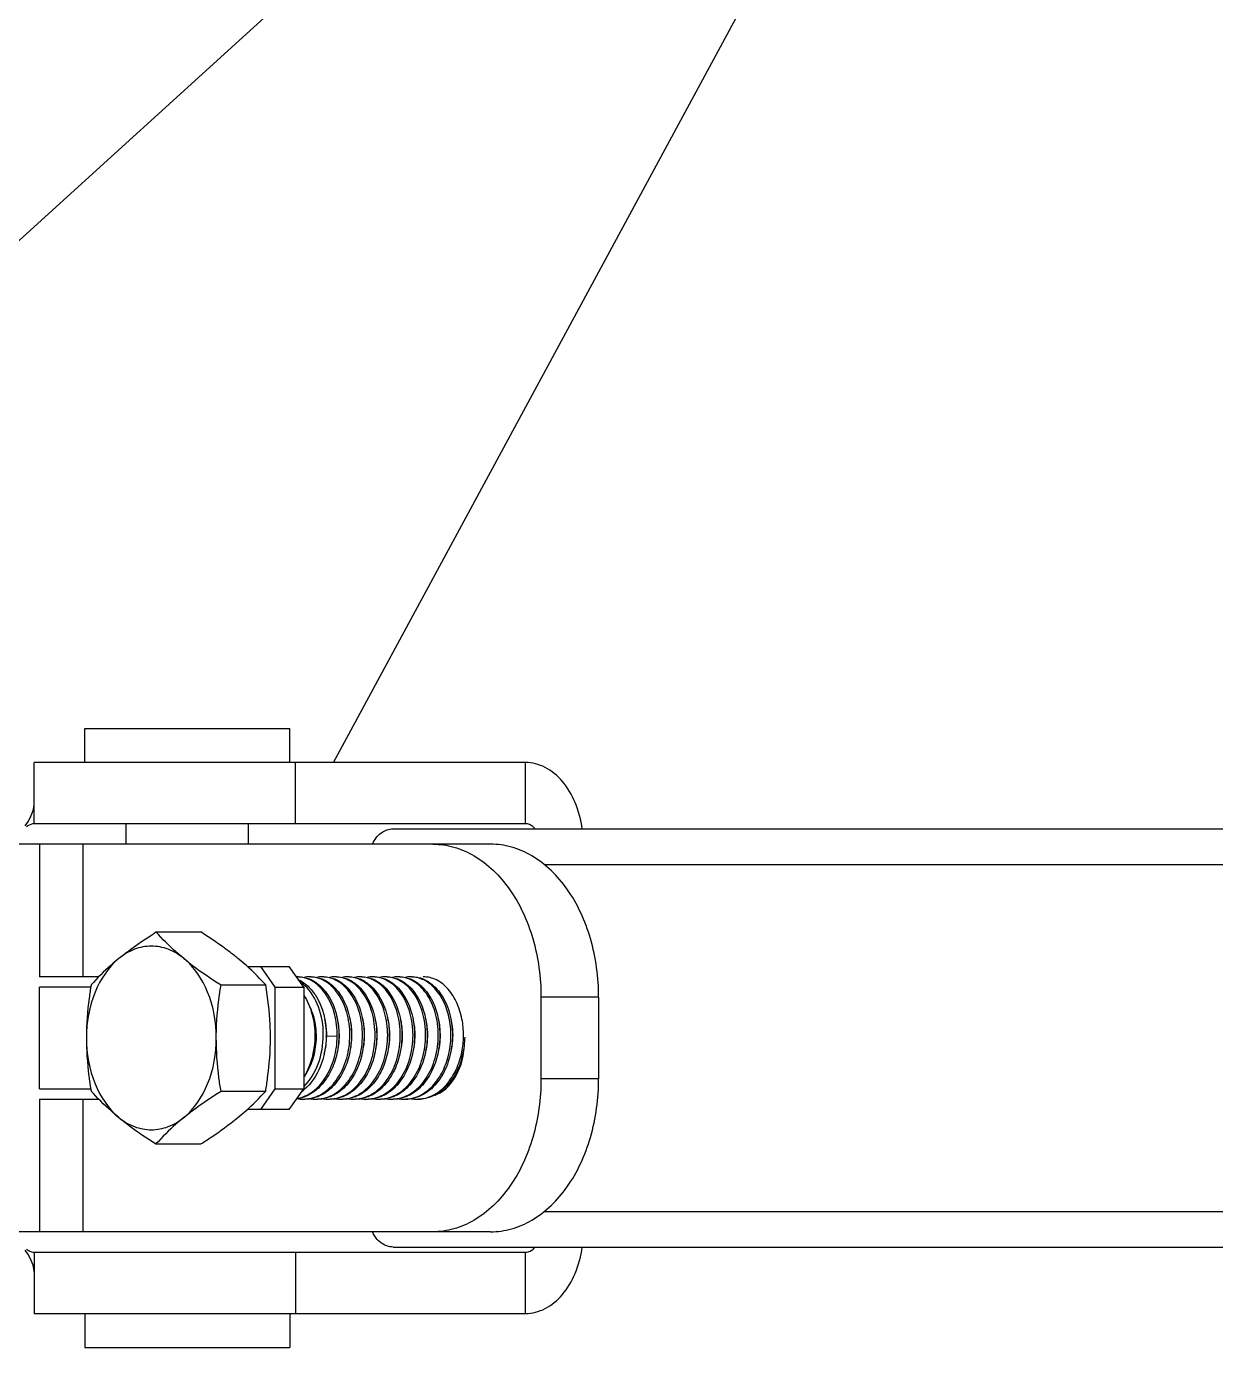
# Model space of a CAD drawing. Extents: x 27938 to 1507990, y 110129 to 923079.
# Drawn here: x 529838 to 530875, y 358306 to 359459 of the extents above; entities that cross this region are included whole.
import ezdxf

# ---------------------------------------------------------------- set-up
doc = ezdxf.new("R2010")
doc.units = 0
doc.header["$LTSCALE"] = 1000
doc.header["$MEASUREMENT"] = 0
doc.layers.add('W_DIM', color=4, linetype='Continuous')
doc.styles.get("Standard").update_dxf_attribs({"font": 'gbenor.shx', "bigfont": 'gbcbig.shx'})
doc.dimstyles.get("Standard").update_dxf_attribs({"dimtxt": 0.18, "dimasz": 0.18, "dimexe": 0.18, "dimexo": 0.0625, "dimgap": 0.09, "dimtad": 0, "dimtih": 1, "dimtoh": 1, "dimdec": 4, "dimzin": 0, "dimdsep": 46, "dimtxsty": 'Standard', "dimcen": 0.09, "dimadec": 0, "dimazin": 0, "dimtfac": 1, "dimtdec": 4, "dimtofl": 0, "dimtmove": 0, "dimatfit": 3, "dimfxl": 1, "dimtolj": 1, "dimtzin": 0, "dimarcsym": 0})

msp = doc.modelspace()

# ---------------------------------------------------------------- linework, layer by layer
at = {"linetype": 'Continuous'}
for p, q in [((529889.1, 358816.6), (529889.1, 358846.4)), ((530067.7, 358816.6), (530067.7, 358846.4)), ((529844.9, 358763.2), (529844.9, 358816.6)), ((530273.2, 358816.6), (529844.9, 358816.6)), ((530072.8, 358763.2), (530072.8, 358816.6)), ((530273.2, 358763.2), (530273.2, 358816.6)), ((530273.2, 358763.2), (529844.9, 358763.2)), ((529925, 358745.4), (529925, 358763.2)), ((530031.8, 358745.4), (530031.8, 358763.2)), ((530157.7, 358758.8), (533109.1, 358758.8)), ((530192.3, 358745.4), (529784.3, 358745.4)), ((529849.4, 358745.4), (529849.4, 358629.7)), ((529887.2, 358745.4), (529887.2, 358629.7)), ((530242.7, 358745.4), (530192.3, 358745.4)), ((530289.7, 358727.6), (532799.1, 358727.6)), ((529951, 358668.8), (529990.1, 358668.8)), ((530030.7, 358638.6), (530067.2, 358638.6)), ((530042, 358638.6), (530054.6, 358620.8)), ((530079.8, 358620.8), (530067.2, 358638.6)), ((529901.1, 358629.7), (529849.4, 358629.7)), ((529849.4, 358531.9), (529849.4, 358620.8)), ((529894.1, 358620.8), (529849.4, 358620.8)), ((530007.7, 358622.6), (530046.7, 358622.6)), ((530054.6, 358620.8), (530054.6, 358531.9)), ((530054.6, 358620.8), (530079.8, 358620.8)), ((530079.8, 358620.8), (530079.8, 358531.9)), ((530286.7, 358611.9), (530286.7, 358540.8)), ((530337, 358611.9), (530286.7, 358611.9)), ((530337, 358611.9), (530337, 358540.8)), ((530099.6, 358577.7), (530099.4, 358577.7)), ((530109, 358577.9), (530099.6, 358577.7)), ((529849.4, 358531.9), (529894.2, 358531.9)), ((530054.6, 358531.9), (530042, 358514.1)), ((530054.6, 358531.9), (530079.8, 358531.9)), ((530067.2, 358514.1), (530079.8, 358531.9)), ((530203.2, 358533.1), (530203.1, 358533)), ((530337, 358540.8), (530286.7, 358540.8)), ((529849.4, 358523), (529849.4, 358407.3)), ((529849.4, 358523), (529901.1, 358523)), ((529887.2, 358523), (529887.2, 358407.3)), ((530007.7, 358530.1), (530046.7, 358530.1)), ((530067.2, 358514.1), (530030.7, 358514.1)), ((529951, 358483.9), (529990.1, 358483.9)), ((530289.7, 358425.1), (532799.1, 358425.1)), ((530192.3, 358407.3), (529784.3, 358407.3)), ((530242.7, 358407.3), (530192.3, 358407.3)), ((530157.7, 358394), (533109.1, 358394)), ((529844.9, 358389.5), (529844.9, 358336.1)), ((529844.9, 358389.5), (530273.2, 358389.5)), ((530072.8, 358389.5), (530072.8, 358336.1)), ((530273.2, 358336.1), (530273.2, 358389.5)), ((529844.9, 358336.1), (530273.2, 358336.1)), ((529889.1, 358336.1), (529889.1, 358306.3)), ((530067.7, 358336.1), (530067.7, 358306.3))]:
    msp.add_line(p, q, dxfattribs=at)
for p, q in [((529889.1, 358846.4), (530067.7, 358846.4)), ((529889.1, 358306.3), (530067.7, 358306.3))]:
    msp.add_line(p, q)
for points in [[(529837, 358761.5), (529839.7, 358765.6), (529842.3, 358770.4), (529843.8, 358774.7), (529844.6, 358777.8), (529844.9, 358779.7), (529844.9, 358780.2)], [(529844.9, 358372.5), (529844.9, 358373), (529844.6, 358374.9), (529843.8, 358378.1), (529842.3, 358382.3), (529839.7, 358387.2), (529837, 358391.2)]]:
    msp.add_lwpolyline(points, dxfattribs=at)
for centre, radius, start, end in [((530074, 358605.6), 24.2, 90.0002, 91.1523), ((530074, 358605.5), 24.2, 86.7942, 89.9978), ((530085, 358605.1), 24.6, 90.048, 101.3296), ((530085, 358605.5), 24.2, 86.7948, 89.9978), ((530096.1, 358605.1), 24.6, 90.0486, 101.3889), ((530096, 358605.5), 24.2, 86.7953, 89.9977), ((530107.1, 358605.1), 24.6, 90.0485, 101.3698), ((530107, 358605.5), 24.2, 86.7955, 89.9977), ((530118.1, 358605.1), 24.6, 90.0482, 101.3466), ((530118.1, 358605.5), 24.2, 86.7949, 89.9977), ((530129.1, 358605.1), 24.6, 90.0488, 101.4019), ((530129.1, 358605.5), 24.2, 86.7954, 89.9977), ((530140.1, 358605.1), 24.6, 90.0485, 101.3836), ((530140.1, 358605.5), 24.2, 86.7954, 89.9977), ((530151.1, 358605.1), 24.6, 90.0523, 102.1493), ((530151.1, 358605.5), 24.2, 86.795, 89.9977), ((530162.1, 358605.1), 24.6, 90.0489, 101.4175), ((530162.1, 358605.5), 24.2, 86.7955, 89.9977), ((530173.1, 358605.1), 24.6, 90.0481, 101.3388), ((530173.1, 358605.5), 24.2, 86.795, 89.9978), ((530146.5, 358579), 72.7, 4.1257, 9.4027), ((530024.1, 358578.8), 75.3, 359.1399, 359.3167), ((530036.4, 358578.8), 63.2, 358.9629, 359.1986), ((530144, 358578.8), 75.2, 358.1063, 4.1306), ((530145.2, 358578.8), 75.3, 358.0532, 358.7181), ((530070.5, 358578.6), 62.1, 348.7877, 350.256), ((530125.7, 358578.6), 62, 347.8843, 350.3195), ((530136.6, 358578.6), 62.1, 349.0131, 350.0068), ((530144.5, 358578.8), 74.7, 347.2993, 358.0279), ((530148, 358578.4), 72.5, 344.3304, 351.1869), ((530147, 358572.6), 72.8, 348.6166, 355.814), ((530143.7, 358578.8), 75.4, 357.9987, 358.1134), ((530145.2, 358578.8), 75.3, 351.1719, 358.0614), ((530150.5, 358577.7), 69.9, 344.0044, 344.2949), ((530054.1, 358561.8), 40.1, 307.5195, 310.6239), ((530079.5, 358552.5), 29.5, 260.5385, 269.971), ((530079.5, 358552.1), 29.2, 270.0015, 272.6678), ((530090.5, 358552.5), 29.5, 260.5775, 269.9713), ((530090.5, 358552.1), 29.2, 270.0015, 272.6681), ((530101.6, 358552.5), 29.5, 260.4983, 269.9708), ((530101.5, 358552.1), 29.2, 270.0015, 272.6677), ((530112.6, 358552.5), 29.5, 260.3354, 269.9695), ((530112.6, 358552.1), 29.2, 270.0015, 272.668), ((530123.6, 358552.5), 29.5, 260.555, 269.9711), ((530123.6, 358552.1), 29.2, 270.0015, 272.6678), ((530134.6, 358552.5), 29.5, 260.5143, 269.9708), ((530134.6, 358552.1), 29.2, 270.0015, 272.6677), ((530145.6, 358552.5), 29.5, 260.5593, 269.9712), ((530145.6, 358552.1), 29.2, 270.0015, 272.668), ((530156.6, 358552.5), 29.5, 260.4778, 269.9708), ((530156.6, 358552.1), 29.2, 270.0015, 272.6677), ((530167.6, 358552.5), 29.5, 260.5247, 269.9709), ((530167.6, 358552.1), 29.2, 270.0015, 272.6677), ((530178.6, 358552.5), 29.5, 260.5751, 269.9713), ((530178.6, 358552.1), 29.2, 270.0015, 272.6681)]:
    msp.add_arc(centre, radius, start, end, dxfattribs=at)
for points, knots in [([(530322.7, 358758.8), (530321.6, 358766.6), (530317.8, 358781.5), (530306.7, 358800.4), (530291.5, 358813.3), (530279.1, 358816.6), (530273.2, 358816.6)], [0, 0, 0, 0, 0.287892, 0.552013, 0.786654, 1, 1, 1, 1]), ([(529844.9, 358763.2), (529844.4, 358763.2), (529841.9, 358762.9), (529839.6, 358761.7), (529838, 358760.6)], [0, 0, 0, 0, 0.222245, 1, 1, 1, 1]), ([(530281.5, 358758.8), (530280.9, 358759.5), (530278.7, 358761.8), (530275.5, 358763.2), (530273.2, 358763.2)], [0, 0, 0, 0, 0.274002, 1, 1, 1, 1]), ([(530139.7, 358745.5), (530141.5, 358749.2), (530146.3, 358755.8), (530154.1, 358758.8), (530157.7, 358758.8)], [0, 0, 0, 0, 0.538137, 1, 1, 1, 1]), ([(530192.3, 358745.4), (530198.5, 358745.4), (530211.2, 358743.6), (530235.9, 358732.8), (530262.5, 358706.2), (530282.2, 358662.5), (530286.7, 358629.1), (530286.7, 358611.9)], [0, 0, 0, 0, 0.103597, 0.210948, 0.445697, 0.712571, 1, 1, 1, 1]), ([(530337, 358611.9), (530337, 358629.1), (530332.5, 358662.5), (530312.9, 358706.2), (530286.2, 358732.8), (530261.5, 358743.6), (530248.8, 358745.4), (530242.7, 358745.4)], [0, 0, 0, 0, 0.287429, 0.554303, 0.789052, 0.896403, 1, 1, 1, 1]), ([(529918.6, 358645.7), (529921.1, 358647.7), (529931.5, 358655.9), (529942.5, 358663.3), (529951, 358668.8)], [0, 0, 0, 0, 0.237123, 1, 1, 1, 1]), ([(529975.3, 358645.7), (529972.9, 358647.6), (529964.4, 358654.8), (529956.5, 358662.7), (529951, 358668.8)], [0, 0, 0, 0, 0.268858, 1, 1, 1, 1]), ([(530022.4, 358645.7), (530020, 358647.7), (530009.6, 358655.9), (529998.6, 358663.3), (529990.1, 358668.8)], [0, 0, 0, 0, 0.237123, 1, 1, 1, 1]), ([(529975.3, 358645.7), (529971.2, 358649), (529962.2, 358654.5), (529947, 358657.4), (529931.7, 358654.5), (529922.7, 358649), (529918.6, 358645.7)], [0, 0, 0, 0, 0.257487, 0.5, 0.742513, 1, 1, 1, 1]), ([(529918.6, 358645.7), (529909.4, 358638.1), (529894.8, 358615.7), (529890.3, 358589.9), (529890.3, 358576.4)], [0, 0, 0, 0, 0.468341, 1, 1, 1, 1]), ([(529918.6, 358645.7), (529916.3, 358643.8), (529907.8, 358636.6), (529899.9, 358628.7), (529894.4, 358622.6)], [0, 0, 0, 0, 0.268858, 1, 1, 1, 1]), ([(529975.3, 358645.7), (529977.7, 358643.7), (529988.1, 358635.5), (529999.1, 358628.1), (530007.7, 358622.6)], [0, 0, 0, 0, 0.237123, 1, 1, 1, 1]), ([(530003.6, 358576.4), (530003.6, 358589.9), (529999.2, 358615.7), (529984.5, 358638.1), (529975.3, 358645.7)], [0, 0, 0, 0, 0.531659, 1, 1, 1, 1]), ([(530046.7, 358622.6), (530044.9, 358624.5), (530037.4, 358632.7), (530029.1, 358640.3), (530022.4, 358645.7)], [0, 0, 0, 0, 0.2325, 1, 1, 1, 1]), ([(530075.4, 358629.7), (530078.6, 358629.7), (530085.3, 358628.4), (530091.1, 358624.6), (530093.6, 358622.3)], [0, 0, 0, 0, 0.482388, 1, 1, 1, 1]), ([(530109, 358577.9), (530109.1, 358584.5), (530107.7, 358597.1), (530100.7, 358613.8), (530089.7, 358625.9), (530080, 358629.4), (530075.4, 358629.7)], [0, 0, 0, 0, 0.291821, 0.560232, 0.794326, 1, 1, 1, 1]), ([(530075.4, 358627.2), (530076.1, 358626.9), (530078.6, 358625.5), (530081, 358623.8), (530082.6, 358622.3)], [0, 0, 0, 0, 0.243018, 1, 1, 1, 1]), ([(530080.9, 358523), (530086, 358523.2), (530096.8, 358526.8), (530109.3, 358539.2), (530117.6, 358556.4), (530120.9, 358576.2), (530119, 358596), (530112.1, 358613.2), (530101.1, 358625.7), (530091.1, 358629.4), (530086.4, 358629.7)], [0, 0, 0, 0, 0.109411, 0.23076, 0.366314, 0.510391, 0.653213, 0.784895, 0.899597, 1, 1, 1, 1]), ([(530086.4, 358629.7), (530089.6, 358629.7), (530096.4, 358628.4), (530102.1, 358624.6), (530104.7, 358622.3)], [0, 0, 0, 0, 0.482394, 1, 1, 1, 1]), ([(530091.9, 358523), (530097, 358523.2), (530107.8, 358526.8), (530120.3, 358539.2), (530128.6, 358556.4), (530131.9, 358576.2), (530130, 358596), (530123.1, 358613.2), (530112.1, 358625.7), (530102.1, 358629.4), (530097.4, 358629.7)], [0, 0, 0, 0, 0.109411, 0.23076, 0.366309, 0.510386, 0.653207, 0.784895, 0.899597, 1, 1, 1, 1]), ([(530097.4, 358629.7), (530100.6, 358629.7), (530107.4, 358628.4), (530113.1, 358624.6), (530115.7, 358622.3)], [0, 0, 0, 0, 0.48237, 1, 1, 1, 1]), ([(530102.9, 358523), (530108, 358523.2), (530118.8, 358526.8), (530131.3, 358539.2), (530139.6, 358556.4), (530142.9, 358576.2), (530141, 358596), (530134.2, 358613.2), (530123.1, 358625.7), (530113.1, 358629.4), (530108.4, 358629.7)], [0, 0, 0, 0, 0.109414, 0.230763, 0.366316, 0.510389, 0.653208, 0.784892, 0.899594, 1, 1, 1, 1]), ([(530108.4, 358629.7), (530111.6, 358629.7), (530118.4, 358628.4), (530124.1, 358624.6), (530126.7, 358622.3)], [0, 0, 0, 0, 0.482394, 1, 1, 1, 1]), ([(530113.9, 358523), (530119, 358523.2), (530129.8, 358526.8), (530142.3, 358539.2), (530150.6, 358556.4), (530153.9, 358576.2), (530152, 358596), (530145.2, 358613.2), (530134.1, 358625.7), (530124.1, 358629.4), (530119.4, 358629.7)], [0, 0, 0, 0, 0.109411, 0.230759, 0.366311, 0.510389, 0.653212, 0.784896, 0.899598, 1, 1, 1, 1]), ([(530119.4, 358629.7), (530122.7, 358629.7), (530129.4, 358628.4), (530135.1, 358624.6), (530137.7, 358622.3)], [0, 0, 0, 0, 0.482382, 1, 1, 1, 1]), ([(530124.9, 358523), (530130, 358523.2), (530140.8, 358526.8), (530153.4, 358539.2), (530161.6, 358556.4), (530164.9, 358576.2), (530163, 358596), (530156.2, 358613.2), (530145.1, 358625.7), (530135.1, 358629.4), (530130.4, 358629.7)], [0, 0, 0, 0, 0.109413, 0.230762, 0.36631, 0.510386, 0.653205, 0.784893, 0.899595, 1, 1, 1, 1]), ([(530130.4, 358629.7), (530133.7, 358629.7), (530140.4, 358628.4), (530146.1, 358624.6), (530148.7, 358622.3)], [0, 0, 0, 0, 0.482371, 1, 1, 1, 1]), ([(530135.9, 358523), (530141.1, 358523.2), (530151.8, 358526.8), (530164.4, 358539.2), (530172.7, 358556.4), (530176, 358576.2), (530174, 358596), (530167.2, 358613.2), (530156.1, 358625.7), (530146.1, 358629.4), (530141.4, 358629.7)], [0, 0, 0, 0, 0.109413, 0.230763, 0.366317, 0.51039, 0.65321, 0.784893, 0.899595, 1, 1, 1, 1]), ([(530141.5, 358629.7), (530144.7, 358629.7), (530151.4, 358628.4), (530157.1, 358624.6), (530159.7, 358622.3)], [0, 0, 0, 0, 0.482397, 1, 1, 1, 1]), ([(530146.9, 358523), (530152.1, 358523.2), (530162.9, 358526.8), (530175.4, 358539.2), (530183.7, 358556.4), (530187, 358576.2), (530185.1, 358596), (530178.2, 358613.2), (530167.1, 358625.7), (530157.1, 358629.4), (530152.4, 358629.7)], [0, 0, 0, 0, 0.10941, 0.230759, 0.36631, 0.510388, 0.653211, 0.784896, 0.899598, 1, 1, 1, 1]), ([(530152.5, 358629.7), (530155.7, 358629.7), (530162.4, 358628.4), (530168.1, 358624.6), (530170.7, 358622.3)], [0, 0, 0, 0, 0.482371, 1, 1, 1, 1]), ([(530157.9, 358523), (530163.1, 358523.2), (530173.9, 358526.8), (530186.4, 358539.2), (530194.7, 358556.4), (530198, 358576.2), (530196.1, 358596), (530189.2, 358613.2), (530178.1, 358625.7), (530168.2, 358629.4), (530163.5, 358629.7)], [0, 0, 0, 0, 0.109414, 0.230762, 0.366312, 0.510386, 0.653204, 0.784891, 0.899595, 1, 1, 1, 1]), ([(530163.5, 358629.7), (530166.7, 358629.7), (530173.4, 358628.4), (530179.1, 358624.6), (530181.7, 358622.3)], [0, 0, 0, 0, 0.48238, 1, 1, 1, 1]), ([(530174.5, 358629.7), (530176.8, 358629.7), (530181.7, 358629), (530191.1, 358624.7), (530201.2, 358613.9), (530208.4, 358596.5), (530210.4, 358576.3), (530207, 358556), (530198.4, 358538.5), (530185.3, 358526.2), (530174.2, 358523), (530169, 358523)], [0, 0, 0, 0, 0.049449, 0.100956, 0.214949, 0.346477, 0.489675, 0.634208, 0.769827, 0.890789, 1, 1, 1, 1]), ([(530191.6, 358622.1), (530189.2, 358624.3), (530183.8, 358627.9), (530177.5, 358629.5), (530174.5, 358629.7)], [0, 0, 0, 0, 0.517722, 1, 1, 1, 1]), ([(530218.2, 358590.9), (530217.3, 358596.2), (530214.4, 358606.3), (530206.7, 358619), (530196.4, 358627.6), (530188, 358629.7), (530184.1, 358629.7)], [0, 0, 0, 0, 0.291651, 0.555731, 0.788679, 1, 1, 1, 1]), ([(529894.4, 358622.6), (529893.8, 358618.8), (529891.5, 358603.5), (529890.3, 358588), (529890.3, 358576.4)], [0, 0, 0, 0, 0.248681, 1, 1, 1, 1]), ([(530003.6, 358576.4), (530003.6, 358580.2), (530003.9, 358595.7), (530005.8, 358611.2), (530007.7, 358622.6)], [0, 0, 0, 0, 0.251248, 1, 1, 1, 1]), ([(530050.8, 358576.4), (530050.8, 358580.2), (530050.4, 358595.7), (530048.6, 358611.2), (530046.7, 358622.6)], [0, 0, 0, 0, 0.251248, 1, 1, 1, 1]), ([(530093.6, 358622.3), (530100.8, 358616), (530108.1, 358601.8), (530111, 358581.4), (530109.8, 358564.9), (530105, 358549.4), (530097.1, 358536.4), (530086.6, 358527), (530078, 358523.8), (530073.8, 358523.2)], [0, 0, 0, 0, 0.238806, 0.375378, 0.515068, 0.651187, 0.778286, 0.893865, 1, 1, 1, 1]), ([(530079.9, 358613.6), (530083.1, 358608.7), (530088, 358597.1), (530091.1, 358572.4), (530086.4, 358552.7), (530079.8, 358542.1)], [0, 0, 0, 0, 0.237857, 0.495496, 1, 1, 1, 1]), ([(530079.9, 358533.8), (530085.4, 358539.3), (530094.1, 358554), (530098.3, 358578.8), (530094.5, 358603), (530086.2, 358617), (530080.9, 358621.9)], [0, 0, 0, 0, 0.245715, 0.512956, 0.773315, 1, 1, 1, 1]), ([(530104.7, 358622.3), (530112.1, 358615.8), (530119.5, 358600.7), (530122.1, 358579.5), (530120.3, 358562.3), (530114.8, 358546.6), (530105.9, 358533.7), (530094.3, 358525.1), (530085.2, 358523), (530080.9, 358523)], [0, 0, 0, 0, 0.241302, 0.379446, 0.520006, 0.655788, 0.781304, 0.89482, 1, 1, 1, 1]), ([(530082.6, 358622.3), (530085.3, 358620), (530095.8, 358607.5), (530099.6, 358590.4), (530099.4, 358577.9)], [0, 0, 0, 0, 0.224306, 1, 1, 1, 1]), ([(530115.7, 358622.3), (530123.1, 358615.8), (530130.6, 358600.7), (530133.1, 358579.4), (530131.3, 358562.3), (530125.8, 358546.6), (530116.9, 358533.7), (530105.3, 358525.1), (530096.2, 358523), (530091.9, 358523)], [0, 0, 0, 0, 0.241317, 0.379461, 0.520014, 0.655792, 0.781306, 0.894819, 1, 1, 1, 1]), ([(530126.7, 358622.3), (530134.1, 358615.8), (530141.6, 358600.7), (530144.1, 358579.5), (530142.3, 358562.3), (530136.8, 358546.6), (530127.9, 358533.7), (530116.3, 358525.1), (530107.2, 358523), (530102.9, 358523)], [0, 0, 0, 0, 0.24129, 0.379435, 0.519998, 0.655783, 0.781305, 0.89482, 1, 1, 1, 1]), ([(530137.7, 358622.3), (530145.1, 358615.8), (530152.6, 358600.7), (530155.1, 358579.5), (530153.3, 358562.3), (530147.8, 358546.6), (530138.9, 358533.7), (530127.3, 358525.1), (530118.2, 358523), (530113.9, 358523)], [0, 0, 0, 0, 0.241312, 0.379455, 0.520012, 0.655791, 0.781305, 0.89482, 1, 1, 1, 1]), ([(530148.7, 358622.3), (530156.1, 358615.8), (530163.6, 358600.7), (530166.1, 358579.4), (530164.3, 358562.3), (530158.8, 358546.6), (530149.9, 358533.7), (530138.3, 358525.1), (530129.3, 358523), (530124.9, 358523)], [0, 0, 0, 0, 0.241314, 0.379459, 0.520012, 0.655791, 0.781307, 0.89482, 1, 1, 1, 1]), ([(530159.7, 358622.3), (530167.1, 358615.8), (530174.6, 358600.7), (530177.1, 358579.5), (530175.3, 358562.3), (530169.8, 358546.6), (530160.9, 358533.7), (530149.4, 358525.1), (530140.3, 358523), (530135.9, 358523)], [0, 0, 0, 0, 0.241291, 0.379436, 0.519999, 0.655783, 0.781305, 0.89482, 1, 1, 1, 1]), ([(530170.7, 358622.3), (530178.2, 358615.8), (530185.6, 358600.7), (530188.1, 358579.4), (530186.4, 358562.3), (530180.8, 358546.6), (530171.9, 358533.7), (530160.4, 358525.1), (530151.3, 358523), (530147, 358523)], [0, 0, 0, 0, 0.241321, 0.379464, 0.520018, 0.655795, 0.781306, 0.894819, 1, 1, 1, 1]), ([(530181.7, 358622.3), (530189.2, 358615.8), (530196.6, 358600.7), (530199.1, 358579.5), (530197.4, 358562.3), (530191.8, 358546.6), (530183, 358533.7), (530171.4, 358525.1), (530162.3, 358523), (530158, 358523)], [0, 0, 0, 0, 0.241301, 0.379446, 0.520004, 0.655787, 0.781306, 0.894819, 1, 1, 1, 1]), ([(530169, 358523), (530173.2, 358523.2), (530182.1, 358525.7), (530193.3, 358534.5), (530201.8, 358547.4), (530207.1, 358563), (530208.8, 358579.9), (530206.2, 358600.8), (530198.9, 358615.6), (530191.6, 358622.1)], [0, 0, 0, 0, 0.105385, 0.219488, 0.34542, 0.481197, 0.621395, 0.759049, 1, 1, 1, 1]), ([(530083.3, 358607.1), (530086, 358602.5), (530089.9, 358591.9), (530091.7, 358569.6), (530086.8, 358552.2), (530080.4, 358543)], [0, 0, 0, 0, 0.239537, 0.497847, 1, 1, 1, 1]), ([(530098, 358593.1), (530098.3, 358591.9), (530099.3, 358586.9), (530099.7, 358581.8), (530099.6, 358577.9)], [0, 0, 0, 0, 0.245441, 1, 1, 1, 1]), ([(530109.3, 358591.5), (530109.7, 358589.6), (530111, 358581.8), (530110.7, 358573.9), (530109.7, 358568.1)], [0, 0, 0, 0, 0.24614, 1, 1, 1, 1]), ([(530120.3, 358591.6), (530120.7, 358589.7), (530122, 358581.9), (530121.7, 358573.9), (530120.7, 358568.1)], [0, 0, 0, 0, 0.246098, 1, 1, 1, 1]), ([(530131.2, 358592), (530131.7, 358590.1), (530133, 358582.2), (530132.8, 358574.1), (530131.8, 358568.1)], [0, 0, 0, 0, 0.245865, 1, 1, 1, 1]), ([(530142.1, 358592.6), (530142.6, 358590.5), (530144.2, 358581.6), (530143.7, 358572.4), (530142.3, 358565.8)], [0, 0, 0, 0, 0.245825, 1, 1, 1, 1]), ([(530153, 358593.1), (530153.5, 358591), (530155.1, 358582.5), (530154.8, 358573.7), (530153.6, 358567.2)], [0, 0, 0, 0, 0.2454, 1, 1, 1, 1]), ([(530164.4, 358591.7), (530164.8, 358589.7), (530166, 358581.9), (530165.8, 358573.8), (530164.7, 358567.8)], [0, 0, 0, 0, 0.246065, 1, 1, 1, 1]), ([(530175.4, 358591.4), (530175.8, 358589.6), (530177, 358581.8), (530176.8, 358573.9), (530175.8, 358568)], [0, 0, 0, 0, 0.246155, 1, 1, 1, 1]), ([(530186.4, 358591.6), (530186.8, 358589.7), (530188, 358582), (530187.8, 358574), (530186.8, 358568.2)], [0, 0, 0, 0, 0.246058, 1, 1, 1, 1]), ([(530197.3, 358592.2), (530197.7, 358590.3), (530199.1, 358582.2), (530198.8, 358573.9), (530197.8, 358567.8)], [0, 0, 0, 0, 0.245788, 1, 1, 1, 1]), ([(530208.2, 358592.7), (530208.6, 358590.6), (530210.2, 358582.1), (530209.8, 358573.2), (530208.6, 358566.8)], [0, 0, 0, 0, 0.245648, 1, 1, 1, 1]), ([(530074, 358523.5), (530078.9, 358524.4), (530088.8, 358529.1), (530100, 358542), (530107.2, 358558.9), (530109, 358571.5), (530109, 358577.9)], [0, 0, 0, 0, 0.215857, 0.456017, 0.721227, 1, 1, 1, 1]), ([(530099.4, 358577.7), (530099.3, 358568.7), (530096.1, 358551.6), (530086.4, 358536.6), (530080.2, 358531.4)], [0, 0, 0, 0, 0.525716, 1, 1, 1, 1]), ([(529890.3, 358576.4), (529890.3, 358572.5), (529890.7, 358557), (529892.5, 358541.6), (529894.4, 358530.1)], [0, 0, 0, 0, 0.251248, 1, 1, 1, 1]), ([(529890.3, 358576.4), (529890.3, 358562.8), (529894.8, 358537), (529909.4, 358514.6), (529918.6, 358507)], [0, 0, 0, 0, 0.531659, 1, 1, 1, 1]), ([(529975.3, 358507), (529984.5, 358514.6), (529999.2, 358537), (530003.6, 358562.8), (530003.6, 358576.4)], [0, 0, 0, 0, 0.468341, 1, 1, 1, 1]), ([(530007.7, 358530.1), (530007, 358533.9), (530004.7, 358549.2), (530003.6, 358564.7), (530003.6, 358576.4)], [0, 0, 0, 0, 0.248681, 1, 1, 1, 1]), ([(530046.7, 358530.1), (530047.3, 358533.9), (530049.6, 358549.2), (530050.8, 358564.7), (530050.8, 358576.4)], [0, 0, 0, 0, 0.248681, 1, 1, 1, 1]), ([(530180, 358523), (530184.2, 358523.2), (530193, 358525.6), (530204.1, 358534.3), (530212.6, 358547), (530216.1, 358557), (530217.3, 358562.3)], [0, 0, 0, 0, 0.219273, 0.456424, 0.717944, 1, 1, 1, 1]), ([(530217.7, 358558.4), (530217, 358556), (530213.8, 358546.7), (530208.4, 358538.1), (530203.2, 358533.1)], [0, 0, 0, 0, 0.264817, 1, 1, 1, 1]), ([(530204.1, 358532.2), (530205.7, 358533.8), (530212.3, 358541.3), (530216.5, 358550.8), (530218.4, 358558.2)], [0, 0, 0, 0, 0.23319, 1, 1, 1, 1]), ([(530203.1, 358533), (530199.9, 358530), (530192.8, 358524.9), (530184.1, 358523), (530180, 358523)], [0, 0, 0, 0, 0.517736, 1, 1, 1, 1]), ([(530286.7, 358540.8), (530286.7, 358523.6), (530282.2, 358490.2), (530262.5, 358446.5), (530235.9, 358419.9), (530211.2, 358409.1), (530198.5, 358407.3), (530192.3, 358407.3)], [0, 0, 0, 0, 0.287429, 0.554303, 0.789052, 0.896403, 1, 1, 1, 1]), ([(530194.4, 358526.6), (530195.2, 358526.9), (530198.7, 358528.3), (530201.9, 358530.4), (530204.1, 358532.2)], [0, 0, 0, 0, 0.242775, 1, 1, 1, 1]), ([(530242.7, 358407.3), (530248.8, 358407.3), (530261.5, 358409.1), (530286.2, 358419.9), (530312.9, 358446.5), (530332.5, 358490.2), (530337, 358523.6), (530337, 358540.8)], [0, 0, 0, 0, 0.103597, 0.210948, 0.445697, 0.712571, 1, 1, 1, 1]), ([(529918.6, 358507), (529916.3, 358508.9), (529907.8, 358516.1), (529899.9, 358524), (529894.4, 358530.1)], [0, 0, 0, 0, 0.268858, 1, 1, 1, 1]), ([(529975.3, 358507), (529977.7, 358509), (529988.1, 358517.2), (529999.1, 358524.6), (530007.7, 358530.1)], [0, 0, 0, 0, 0.237123, 1, 1, 1, 1]), ([(530022.4, 358507), (530024.8, 358508.9), (530033.3, 358516.1), (530041.2, 358524), (530046.7, 358530.1)], [0, 0, 0, 0, 0.268858, 1, 1, 1, 1]), ([(529918.6, 358507), (529921.1, 358505), (529931.5, 358496.8), (529942.5, 358489.4), (529951, 358483.9)], [0, 0, 0, 0, 0.237123, 1, 1, 1, 1]), ([(529918.6, 358507), (529922.7, 358503.7), (529931.7, 358498.3), (529947, 358495.3), (529962.2, 358498.3), (529971.2, 358503.7), (529975.3, 358507)], [0, 0, 0, 0, 0.257487, 0.5, 0.742513, 1, 1, 1, 1]), ([(529975.3, 358507), (529972.9, 358505.1), (529964.4, 358497.9), (529956.5, 358490), (529951, 358483.9)], [0, 0, 0, 0, 0.268858, 1, 1, 1, 1]), ([(529990.1, 358483.9), (529993, 358485.8), (530004.1, 358493), (530014.9, 358500.8), (530022.4, 358507)], [0, 0, 0, 0, 0.261287, 1, 1, 1, 1]), ([(530157.7, 358394), (530154.1, 358394), (530146.3, 358396.9), (530141.5, 358403.5), (530139.7, 358407.2)], [0, 0, 0, 0, 0.461863, 1, 1, 1, 1]), ([(530273.2, 358336.1), (530279.1, 358336.1), (530291.5, 358339.4), (530306.7, 358352.3), (530317.8, 358371.3), (530321.6, 358386.1), (530322.7, 358393.9)], [0, 0, 0, 0, 0.213346, 0.447987, 0.712108, 1, 1, 1, 1]), ([(530273.2, 358389.5), (530274, 358389.5), (530277.2, 358389.9), (530279.9, 358392), (530281.5, 358393.9)], [0, 0, 0, 0, 0.236834, 1, 1, 1, 1]), ([(529838, 358392.1), (529838.6, 358391.7), (529840.7, 358390.4), (529843.2, 358389.5), (529844.9, 358389.5)], [0, 0, 0, 0, 0.289589, 1, 1, 1, 1])]:
    msp.add_open_spline(points, degree=3, knots=knots, dxfattribs=at)
for points in [[(530080.9, 358621.9), (530079.7, 358623.1), (530078.4, 358624.1), (530077, 358625)], [(530099.6, 358577.7), (530099.5, 358572.6), (530098.8, 358567.4), (530097.5, 358562.5)]]:
    msp.add_open_spline(points, degree=3, dxfattribs=at)

# ---------------------------------------------------------------- leaders
at = {"layer": 'W_DIM', "color": 7}
for points in [[(529758.1, 359205.3), (530853.9, 360200.5)], [(530105.7, 358816.6), (530853.9, 360200.5)]]:
    msp.add_leader(points, dimstyle='Standard', override={"dimgap": 20}, dxfattribs=at)

doc.saveas('drawing.dxf')
